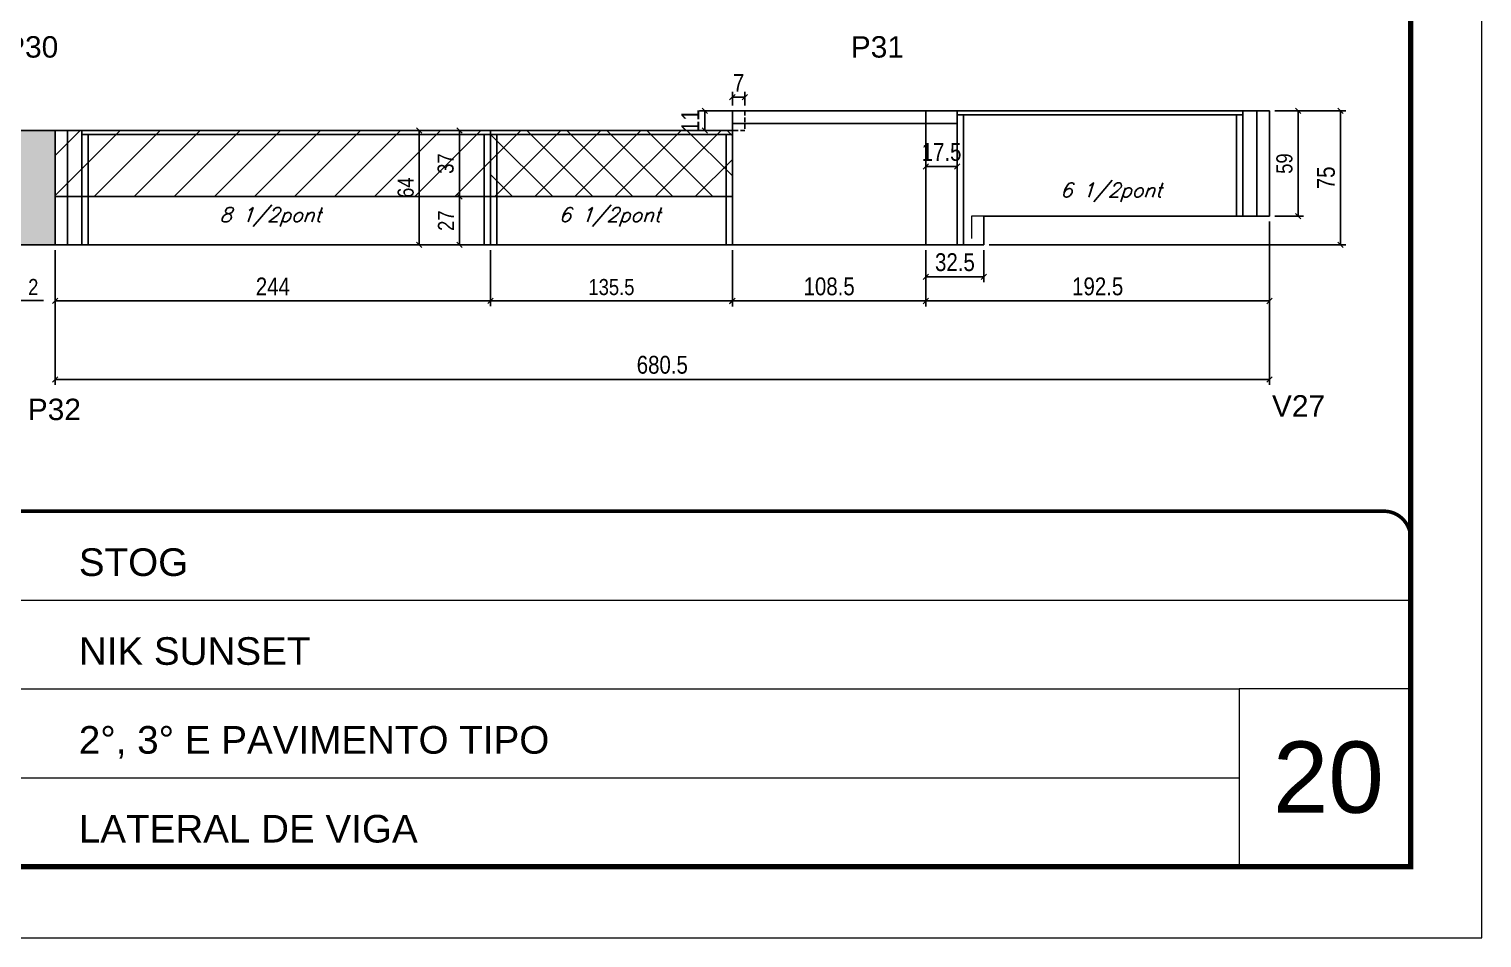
# Model space of a CAD drawing. Extents: x -10448 to -1189, y -11772 to 17235.
# Drawn here: x -5009 to -4195, y 11200 to 11709 of the extents above; entities that cross this region are included whole.
import ezdxf

# ---------------------------------------------------------------- set-up
doc = ezdxf.new("R2010")
doc.units = 0
for name, pattern in [('CONTINUO', [0]), ('DASHED', [0.75, 0.5, -0.25]), ('HIDDEN', [0.375, 0.25, -0.125])]:
    doc.linetypes.add(name, pattern=pattern)
for name, color, linetype in [('5', 5, 'Continuous'), ('COTA', 241, 'Continuous'), ('Painéis', 200, 'Continuous'), ('Reaproveitamento', 251, 'Continuous'), ('SARR_2.2x7', 40, 'Continuous'), ('SARR_3.5x7', 81, 'Continuous'), ('texto', 7, 'Continuous')]:
    doc.layers.add(name, color=color, linetype=linetype)
for name, color, linetype, lineweight in [('CARIMBO', 255, 'Continuous', 9), ('Folhas', 255, 'Continuous', 9), ('Hachura', 251, 'Continuous', 9), ('Sarr 2.2x7', 40, 'Continuous', 9), ('SARRAFO DE PRESSAO', 251, 'DASHED', 9)]:
    doc.layers.add(name, color=color, linetype=linetype, lineweight=lineweight)
doc.styles.add('ARIAL', font='arial.ttf')
doc.styles.add('COTA TECNICA', font='techl___.ttf', dxfattribs={"height": 10})
doc.styles.add('COTA TECNICA-50', font='techl___.ttf', dxfattribs={"height": 9})
doc.styles.add('Romans', font='romans.shx')
doc.styles.get("Standard").update_dxf_attribs({"font": 'arial.ttf'})
doc.dimstyles.new('COTA PAINEL-50', dxfattribs={"dimtxt": 9, "dimasz": 3, "dimexe": 3, "dimexo": 3, "dimgap": 3, "dimtad": 1, "dimdec": 1, "dimzin": 12, "dimdsep": 46, "dimtxsty": 'COTA TECNICA-50', "dimblk1": 'OBLIQUE', "dimblk2": 'OBLIQUE', "dimsah": 1, "dimcen": 0.9, "dimclrd": 4, "dimclre": 4, "dimclrt": 240, "dimadec": 1, "dimazin": 3, "dimtfac": 1, "dimtdec": 1, "dimtmove": 0, "dimatfit": 3, "dimfxl": 1, "dimtolj": 1, "dimtzin": 12, "dimarcsym": 0})
doc.dimstyles.new('PAINEL', dxfattribs={"dimtxt": 10, "dimasz": 3, "dimexe": 3, "dimexo": 3, "dimgap": 3, "dimtad": 1, "dimdec": 1, "dimzin": 12, "dimdsep": 46, "dimtxsty": 'COTA TECNICA', "dimblk1": 'OBLIQUE', "dimblk2": 'OBLIQUE', "dimsah": 1, "dimcen": 0.9, "dimclrd": 4, "dimclre": 4, "dimclrt": 240, "dimadec": 1, "dimazin": 3, "dimtfac": 1, "dimtdec": 1, "dimtmove": 0, "dimatfit": 3, "dimfxl": 1, "dimtolj": 1, "dimtzin": 12, "dimarcsym": 0})

# ---------------------------------------------------------------- blocks, each defined once
blk = doc.blocks.new('9999999999')
at = {"color": 30, "linetype": 'CONTINUO'}
for p, q in [((98564.56, 34379.64), (99583.98, 34379.64)), ((98564.56, 34329.83), (99487.98, 34329.83)), ((99583.98, 34329.83), (99487.98, 34329.83)), ((99487.98, 34329.83), (99487.98, 34230.21)), ((98564.56, 34280.02), (99487.98, 34280.02))]:
    blk.add_line(p, q, dxfattribs=at)
at = {"color": 30, "linetype": 'CONTINUO', "const_width": 2}
blk.add_lwpolyline([(99583.98, 34230.21), (99583.98, 34414.45, 0.414214), (99568.98, 34429.45), (98228.98, 34429.45, 0.414214), (98213.98, 34414.45), (98213.98, 34245.21, 0.414214), (98228.98, 34230.21), (99583.98, 34230.21)], format="xyb", dxfattribs=at)
at = {"layer": 'Folhas'}
blk.add_lwpolyline([(98138.98, 34190.21), (99623.98, 34190.21), (99623.98, 35240.21), (98138.98, 35240.21)], close=True, dxfattribs=at)
at = {"layer": 'Folhas', "color": 30, "const_width": 3}
blk.add_lwpolyline([(98213.98, 34230.21), (99583.98, 34230.21), (99583.98, 35200.21), (98213.98, 35200.21)], close=True, dxfattribs=at)
at = {"color": 7, "linetype": 'Continuous', "ltscale": 5, "style": 'ARIAL'}
for s, height, p in [('STOG', 15.483, (98837.68, 34393.13)), ('NIK SUNSET', 15.483, (98837.68, 34343.32)), ('2°, 3° E PAVIMENTO TIPO', 15.4829, (98837.68, 34293.51)), ('LATERAL DE VIGA', 15.4829, (98837.68, 34243.7))]:
    blk.add_text(s, height=height, dxfattribs=at).set_placement(p)
blk = doc.blocks.new('_Oblique')
at = {"color": 0, "linetype": 'ByBlock', "lineweight": -2}
blk.add_line((-0.5, -0.5), (0.5, 0.5), dxfattribs=at)
blk = doc.blocks.new('*D376')
at = {"layer": 'COTA', "color": 4, "linetype": 'ByBlock', "lineweight": -2, "transparency": 16777216}
for p, q in [((-5020.36, 11585.54), (-5020.36, 11554.35)), ((-5018.36, 11585.54), (-5018.36, 11554.35)), ((-5020.36, 11557.35), (-5023.36, 11557.35)), ((-5020.36, 11557.35), (-5018.36, 11557.35)), ((-5018.36, 11557.35), (-5000.86, 11557.35))]:
    blk.add_line(p, q, dxfattribs=at)
at = {"layer": 'Defpoints', "color": 0, "linetype": 'ByBlock', "transparency": 16777216}
for p in [(-5020.36, 11588.54), (-5018.36, 11588.54), (-5018.36, 11557.35)]:
    blk.add_point(p, dxfattribs=at)
at = {"layer": 'COTA', "color": 4, "linetype": 'ByBlock', "lineweight": -2, "transparency": 16777216, "xscale": 3, "yscale": 3, "zscale": 3}
blk.add_blockref('_Oblique', (-5020.36, 11557.35), dxfattribs=at)
at = {"layer": 'COTA', "color": 4, "linetype": 'ByBlock', "lineweight": -2, "transparency": 16777216, "xscale": 3, "yscale": 3, "zscale": 3, "rotation": 180}
blk.add_blockref('_Oblique', (-5018.36, 11557.35), dxfattribs=at)
at = {"layer": 'COTA', "color": 240, "linetype": 'ByBlock', "transparency": 16777216, "insert": (-5006.61, 11564.85), "char_height": 9, "attachment_point": 5, "style": 'COTA TECNICA-50'}
blk.add_mtext('\\A1;2', dxfattribs=at)
blk = doc.blocks.new('*D377')
at = {"layer": 'COTA', "color": 4, "linetype": 'ByBlock', "lineweight": -2, "transparency": 16777216}
for p, q in [((-4614.86, 11585.54), (-4614.86, 11554)), ((-4506.36, 11585.54), (-4506.36, 11554)), ((-4506.36, 11557), (-4614.86, 11557))]:
    blk.add_line(p, q, dxfattribs=at)
at = {"layer": 'Defpoints', "color": 0, "linetype": 'ByBlock', "transparency": 16777216}
for p in [(-4614.86, 11588.54), (-4506.36, 11588.54), (-4614.86, 11557)]:
    blk.add_point(p, dxfattribs=at)
at = {"layer": 'COTA', "color": 4, "linetype": 'ByBlock', "lineweight": -2, "transparency": 16777216, "xscale": 3, "yscale": 3, "zscale": 3, "rotation": 180}
blk.add_blockref('_Oblique', (-4614.86, 11557), dxfattribs=at)
at = {"layer": 'COTA', "color": 4, "linetype": 'ByBlock', "lineweight": -2, "transparency": 16777216, "xscale": 3, "yscale": 3, "zscale": 3}
blk.add_blockref('_Oblique', (-4506.36, 11557), dxfattribs=at)
at = {"layer": 'COTA', "color": 240, "linetype": 'ByBlock', "transparency": 16777216, "insert": (-4560.61, 11565.13), "char_height": 10, "attachment_point": 5, "style": 'COTA TECNICA'}
blk.add_mtext('\\A1;108.5', dxfattribs=at)
blk = doc.blocks.new('*D378')
at = {"layer": 'COTA', "color": 4, "linetype": 'ByBlock', "lineweight": -2, "transparency": 16777216}
for p, q in [((-4313.86, 11601.54), (-4313.86, 11554)), ((-4506.36, 11585.54), (-4506.36, 11554)), ((-4313.86, 11557), (-4506.36, 11557))]:
    blk.add_line(p, q, dxfattribs=at)
at = {"layer": 'Defpoints', "color": 0, "linetype": 'ByBlock', "transparency": 16777216}
for p in [(-4313.86, 11604.54), (-4506.36, 11588.54), (-4506.36, 11557)]:
    blk.add_point(p, dxfattribs=at)
at = {"layer": 'COTA', "color": 4, "linetype": 'ByBlock', "lineweight": -2, "transparency": 16777216, "xscale": 3, "yscale": 3, "zscale": 3, "rotation": 180}
blk.add_blockref('_Oblique', (-4506.36, 11557), dxfattribs=at)
at = {"layer": 'COTA', "color": 4, "linetype": 'ByBlock', "lineweight": -2, "transparency": 16777216, "xscale": 3, "yscale": 3, "zscale": 3}
blk.add_blockref('_Oblique', (-4313.86, 11557), dxfattribs=at)
at = {"layer": 'COTA', "color": 240, "linetype": 'ByBlock', "transparency": 16777216, "insert": (-4410.11, 11565.13), "char_height": 10, "attachment_point": 5, "style": 'COTA TECNICA'}
blk.add_mtext('\\A1;192.5', dxfattribs=at)
blk = doc.blocks.new('*D379')
at = {"layer": 'COTA', "color": 4, "linetype": 'ByBlock', "lineweight": -2, "transparency": 16777216}
for p, q in [((-4613.86, 11663.54), (-4633.31, 11663.54)), ((-4630.31, 11663.54), (-4630.31, 11652.54)), ((-4613.86, 11652.54), (-4633.31, 11652.54))]:
    blk.add_line(p, q, dxfattribs=at)
at = {"layer": 'Defpoints', "color": 0, "linetype": 'ByBlock', "transparency": 16777216}
for p in [(-4610.86, 11663.54), (-4630.31, 11652.54), (-4610.86, 11652.54)]:
    blk.add_point(p, dxfattribs=at)
at = {"layer": 'COTA', "color": 4, "linetype": 'ByBlock', "lineweight": -2, "transparency": 16777216, "xscale": 3, "yscale": 3, "zscale": 3}
for p, rotation in [((-4630.31, 11663.54), 90), ((-4630.31, 11652.54), 270)]:
    blk.add_blockref('_Oblique', p, dxfattribs=dict(at, rotation=rotation))
at = {"layer": 'COTA', "color": 240, "linetype": 'ByBlock', "transparency": 16777216, "insert": (-4638.37, 11658.04), "char_height": 10, "attachment_point": 5, "rotation": 90, "style": 'COTA TECNICA'}
blk.add_mtext('\\A1;11', dxfattribs=at)
blk = doc.blocks.new('*D1448')
at = {"layer": 'COTA', "color": 4, "linetype": 'ByBlock', "lineweight": -2, "transparency": 16777216}
for p, q in [((-4750.36, 11585.54), (-4750.36, 11554.08)), ((-4994.36, 11570.54), (-4994.36, 11554.08)), ((-4994.36, 11557.08), (-4750.36, 11557.08))]:
    blk.add_line(p, q, dxfattribs=at)
at = {"layer": 'Defpoints', "color": 0, "linetype": 'ByBlock', "transparency": 16777216}
for p in [(-4750.36, 11588.54), (-4994.36, 11573.54), (-4750.36, 11557.08)]:
    blk.add_point(p, dxfattribs=at)
at = {"layer": 'COTA', "color": 4, "linetype": 'ByBlock', "lineweight": -2, "transparency": 16777216, "xscale": 3, "yscale": 3, "zscale": 3, "rotation": 180}
blk.add_blockref('_Oblique', (-4994.36, 11557.08), dxfattribs=at)
at = {"layer": 'COTA', "color": 4, "linetype": 'ByBlock', "lineweight": -2, "transparency": 16777216, "xscale": 3, "yscale": 3, "zscale": 3}
blk.add_blockref('_Oblique', (-4750.36, 11557.08), dxfattribs=at)
at = {"layer": 'COTA', "color": 240, "linetype": 'ByBlock', "transparency": 16777216, "insert": (-4872.36, 11565.15), "char_height": 10, "attachment_point": 5, "style": 'COTA TECNICA'}
blk.add_mtext('\\A1;244', dxfattribs=at)
blk = doc.blocks.new('*D380')
at = {"layer": 'COTA', "color": 4, "linetype": 'ByBlock', "lineweight": -2, "transparency": 16777216}
for p, q in [((-4313.86, 11601.54), (-4313.86, 11510.05)), ((-4994.36, 11585.54), (-4994.36, 11510.05)), ((-4313.86, 11513.05), (-4994.36, 11513.05))]:
    blk.add_line(p, q, dxfattribs=at)
at = {"layer": 'Defpoints', "color": 0, "linetype": 'ByBlock', "transparency": 16777216}
for p in [(-4313.86, 11604.54), (-4994.36, 11588.54), (-4994.36, 11513.05)]:
    blk.add_point(p, dxfattribs=at)
at = {"layer": 'COTA', "color": 4, "linetype": 'ByBlock', "lineweight": -2, "transparency": 16777216, "xscale": 3, "yscale": 3, "zscale": 3, "rotation": 180}
blk.add_blockref('_Oblique', (-4994.36, 11513.05), dxfattribs=at)
at = {"layer": 'COTA', "color": 4, "linetype": 'ByBlock', "lineweight": -2, "transparency": 16777216, "xscale": 3, "yscale": 3, "zscale": 3}
blk.add_blockref('_Oblique', (-4313.86, 11513.05), dxfattribs=at)
at = {"layer": 'COTA', "color": 240, "linetype": 'ByBlock', "transparency": 16777216, "insert": (-4654.11, 11521.18), "char_height": 10, "attachment_point": 5, "style": 'COTA TECNICA'}
blk.add_mtext('\\A1;680.5', dxfattribs=at)
blk = doc.blocks.new('*D1449')
at = {"layer": 'COTA', "color": 4, "linetype": 'ByBlock', "lineweight": -2, "transparency": 16777216}
for p, q in [((-4614.86, 11666.54), (-4614.86, 11674.2)), ((-4607.86, 11671.2), (-4614.86, 11671.2)), ((-4607.86, 11666.54), (-4607.86, 11674.2))]:
    blk.add_line(p, q, dxfattribs=at)
at = {"layer": 'Defpoints', "color": 0, "linetype": 'ByBlock', "transparency": 16777216}
for p in [(-4614.86, 11671.2), (-4614.86, 11663.54), (-4607.86, 11663.54)]:
    blk.add_point(p, dxfattribs=at)
at = {"layer": 'COTA', "color": 4, "linetype": 'ByBlock', "lineweight": -2, "transparency": 16777216, "xscale": 3, "yscale": 3, "zscale": 3, "rotation": 180}
blk.add_blockref('_Oblique', (-4614.86, 11671.2), dxfattribs=at)
at = {"layer": 'COTA', "color": 4, "linetype": 'ByBlock', "lineweight": -2, "transparency": 16777216, "xscale": 3, "yscale": 3, "zscale": 3}
blk.add_blockref('_Oblique', (-4607.86, 11671.2), dxfattribs=at)
at = {"layer": 'COTA', "color": 240, "linetype": 'ByBlock', "transparency": 16777216, "insert": (-4611.36, 11679.27), "char_height": 10, "attachment_point": 5, "style": 'COTA TECNICA'}
blk.add_mtext('\\A1;7', dxfattribs=at)
blk = doc.blocks.new('*D1450')
at = {"layer": 'COTA', "color": 4, "linetype": 'ByBlock', "lineweight": -2, "transparency": 16777216}
for p, q in [((-4310.86, 11663.54), (-4294.82, 11663.54)), ((-4297.82, 11663.54), (-4297.82, 11604.54)), ((-4310.86, 11604.54), (-4294.82, 11604.54))]:
    blk.add_line(p, q, dxfattribs=at)
at = {"layer": 'Defpoints', "color": 0, "linetype": 'ByBlock', "transparency": 16777216}
for p in [(-4313.86, 11663.54), (-4313.86, 11604.54), (-4297.82, 11604.54)]:
    blk.add_point(p, dxfattribs=at)
at = {"layer": 'COTA', "color": 4, "linetype": 'ByBlock', "lineweight": -2, "transparency": 16777216, "xscale": 3, "yscale": 3, "zscale": 3}
for p, rotation in [((-4297.82, 11663.54), 90), ((-4297.82, 11604.54), 270)]:
    blk.add_blockref('_Oblique', p, dxfattribs=dict(at, rotation=rotation))
at = {"layer": 'COTA', "color": 240, "linetype": 'ByBlock', "transparency": 16777216, "insert": (-4305.44, 11634.04), "char_height": 9, "attachment_point": 5, "rotation": 90, "style": 'COTA TECNICA-50'}
blk.add_mtext('\\A1;59', dxfattribs=at)
blk = doc.blocks.new('*D1453')
at = {"layer": 'COTA', "color": 4, "linetype": 'ByBlock', "lineweight": -2, "transparency": 16777216}
for p, q in [((-4750.36, 11585.54), (-4750.36, 11554.08)), ((-4614.86, 11585.54), (-4614.86, 11554.08)), ((-4750.36, 11557.08), (-4614.86, 11557.08))]:
    blk.add_line(p, q, dxfattribs=at)
at = {"layer": 'Defpoints', "color": 0, "linetype": 'ByBlock', "transparency": 16777216}
for p in [(-4750.36, 11588.54), (-4614.86, 11588.54), (-4614.86, 11557.08)]:
    blk.add_point(p, dxfattribs=at)
at = {"layer": 'COTA', "color": 4, "linetype": 'ByBlock', "lineweight": -2, "transparency": 16777216, "xscale": 3, "yscale": 3, "zscale": 3, "rotation": 180}
blk.add_blockref('_Oblique', (-4750.36, 11557.08), dxfattribs=at)
at = {"layer": 'COTA', "color": 4, "linetype": 'ByBlock', "lineweight": -2, "transparency": 16777216, "xscale": 3, "yscale": 3, "zscale": 3}
blk.add_blockref('_Oblique', (-4614.86, 11557.08), dxfattribs=at)
at = {"layer": 'COTA', "color": 240, "linetype": 'ByBlock', "transparency": 16777216, "insert": (-4682.61, 11564.77), "char_height": 9, "attachment_point": 5, "style": 'COTA TECNICA-50'}
blk.add_mtext('\\A1;135.5', dxfattribs=at)
blk = doc.blocks.new('*D1418')
at = {"layer": 'COTA', "color": 4, "linetype": 'ByBlock', "lineweight": -2, "transparency": 16777216}
for p, q in [((-4753.36, 11615.54), (-4770.78, 11615.54)), ((-4767.78, 11588.54), (-4767.78, 11615.54)), ((-4753.36, 11588.54), (-4770.78, 11588.54))]:
    blk.add_line(p, q, dxfattribs=at)
at = {"layer": 'Defpoints', "color": 0, "linetype": 'ByBlock', "transparency": 16777216}
for p in [(-4767.78, 11615.54), (-4750.36, 11615.54), (-4750.36, 11588.54)]:
    blk.add_point(p, dxfattribs=at)
at = {"layer": 'COTA', "color": 4, "linetype": 'ByBlock', "lineweight": -2, "transparency": 16777216, "xscale": 3, "yscale": 3, "zscale": 3}
for p, rotation in [((-4767.78, 11615.54), 90), ((-4767.78, 11588.54), 270)]:
    blk.add_blockref('_Oblique', p, dxfattribs=dict(at, rotation=rotation))
at = {"layer": 'COTA', "color": 240, "linetype": 'ByBlock', "transparency": 16777216, "insert": (-4775.35, 11602.04), "char_height": 9, "attachment_point": 5, "rotation": 90, "style": 'COTA TECNICA-50'}
blk.add_mtext('\\A1;27', dxfattribs=at)
blk = doc.blocks.new('*D1419')
at = {"layer": 'COTA', "color": 4, "linetype": 'ByBlock', "lineweight": -2, "transparency": 16777216}
for p, q in [((-4753.36, 11652.54), (-4770.78, 11652.54)), ((-4767.78, 11615.54), (-4767.78, 11652.54)), ((-4753.36, 11615.54), (-4770.78, 11615.54))]:
    blk.add_line(p, q, dxfattribs=at)
at = {"layer": 'Defpoints', "color": 0, "linetype": 'ByBlock', "transparency": 16777216}
for p in [(-4767.78, 11652.54), (-4750.36, 11652.54), (-4750.36, 11615.54)]:
    blk.add_point(p, dxfattribs=at)
at = {"layer": 'COTA', "color": 4, "linetype": 'ByBlock', "lineweight": -2, "transparency": 16777216, "xscale": 3, "yscale": 3, "zscale": 3}
for p, rotation in [((-4767.78, 11652.54), 90), ((-4767.78, 11615.54), 270)]:
    blk.add_blockref('_Oblique', p, dxfattribs=dict(at, rotation=rotation))
at = {"layer": 'COTA', "color": 240, "linetype": 'ByBlock', "transparency": 16777216, "insert": (-4775.48, 11634.04), "char_height": 9, "attachment_point": 5, "rotation": 90, "style": 'COTA TECNICA-50'}
blk.add_mtext('\\A1;37', dxfattribs=at)
blk = doc.blocks.new('*D1420')
at = {"layer": 'COTA', "color": 4, "linetype": 'ByBlock', "lineweight": -2, "transparency": 16777216}
for p, q in [((-4753.36, 11652.54), (-4793.28, 11652.54)), ((-4790.28, 11652.54), (-4790.28, 11588.54)), ((-4753.36, 11588.54), (-4793.28, 11588.54))]:
    blk.add_line(p, q, dxfattribs=at)
at = {"layer": 'Defpoints', "color": 0, "linetype": 'ByBlock', "transparency": 16777216}
for p in [(-4750.36, 11652.54), (-4790.28, 11588.54), (-4750.36, 11588.54)]:
    blk.add_point(p, dxfattribs=at)
at = {"layer": 'COTA', "color": 4, "linetype": 'ByBlock', "lineweight": -2, "transparency": 16777216, "xscale": 3, "yscale": 3, "zscale": 3}
for p, rotation in [((-4790.28, 11652.54), 90), ((-4790.28, 11588.54), 270)]:
    blk.add_blockref('_Oblique', p, dxfattribs=dict(at, rotation=rotation))
at = {"layer": 'COTA', "color": 240, "linetype": 'ByBlock', "transparency": 16777216, "insert": (-4797.87, 11620.54), "char_height": 9, "attachment_point": 5, "rotation": 90, "style": 'COTA TECNICA-50'}
blk.add_mtext('\\A1;64', dxfattribs=at)
blk = doc.blocks.new('*D2222')
at = {"layer": 'COTA', "color": 4, "lineweight": -2, "transparency": 16777216}
for p, q in [((-4310.86, 11663.54), (-4271.06, 11663.54)), ((-4274.06, 11588.54), (-4274.06, 11663.54)), ((-4470.86, 11588.54), (-4271.06, 11588.54))]:
    blk.add_line(p, q, dxfattribs=at)
at = {"layer": 'Defpoints', "color": 0, "transparency": 16777216}
for p in [(-4313.86, 11663.54), (-4274.06, 11663.54), (-4473.86, 11588.54)]:
    blk.add_point(p, dxfattribs=at)
at = {"layer": 'COTA', "color": 4, "lineweight": -2, "transparency": 16777216, "xscale": 3, "yscale": 3, "zscale": 3}
for p, rotation in [((-4274.06, 11663.54), 90), ((-4274.06, 11588.54), 270)]:
    blk.add_blockref('_Oblique', p, dxfattribs=dict(at, rotation=rotation))
at = {"layer": 'COTA', "color": 240, "transparency": 16777216, "insert": (-4282.17, 11626.04), "char_height": 10, "attachment_point": 5, "rotation": 90, "style": 'COTA TECNICA'}
blk.add_mtext('\\A1;75', dxfattribs=at)
blk = doc.blocks.new('*D2223')
at = {"layer": 'COTA', "color": 4, "lineweight": -2, "transparency": 16777216}
for p, q in [((-4506.36, 11585.54), (-4506.36, 11567.48)), ((-4473.86, 11585.54), (-4473.86, 11567.48)), ((-4506.36, 11570.48), (-4473.86, 11570.48))]:
    blk.add_line(p, q, dxfattribs=at)
at = {"layer": 'Defpoints', "color": 0, "transparency": 16777216}
for p in [(-4506.36, 11588.54), (-4473.86, 11588.54), (-4473.86, 11570.48)]:
    blk.add_point(p, dxfattribs=at)
at = {"layer": 'COTA', "color": 4, "lineweight": -2, "transparency": 16777216, "xscale": 3, "yscale": 3, "zscale": 3, "rotation": 180}
blk.add_blockref('_Oblique', (-4506.36, 11570.48), dxfattribs=at)
at = {"layer": 'COTA', "color": 4, "lineweight": -2, "transparency": 16777216, "xscale": 3, "yscale": 3, "zscale": 3}
blk.add_blockref('_Oblique', (-4473.86, 11570.48), dxfattribs=at)
at = {"layer": 'COTA', "color": 240, "transparency": 16777216, "insert": (-4490.11, 11578.7), "char_height": 10, "attachment_point": 5, "style": 'COTA TECNICA'}
blk.add_mtext('\\A1;32.5', dxfattribs=at)
blk = doc.blocks.new('*D2224')
at = {"layer": 'COTA', "color": 4, "lineweight": -2, "transparency": 16777216}
for p, q in [((-4506.36, 11653.54), (-4506.36, 11629.38)), ((-4488.86, 11653.54), (-4488.86, 11629.38)), ((-4506.36, 11632.38), (-4488.86, 11632.38))]:
    blk.add_line(p, q, dxfattribs=at)
at = {"layer": 'Defpoints', "color": 0, "transparency": 16777216}
for p in [(-4506.36, 11656.54), (-4488.86, 11656.54), (-4488.86, 11632.38)]:
    blk.add_point(p, dxfattribs=at)
at = {"layer": 'COTA', "color": 4, "lineweight": -2, "transparency": 16777216, "xscale": 3, "yscale": 3, "zscale": 3, "rotation": 180}
blk.add_blockref('_Oblique', (-4506.36, 11632.38), dxfattribs=at)
at = {"layer": 'COTA', "color": 4, "lineweight": -2, "transparency": 16777216, "xscale": 3, "yscale": 3, "zscale": 3}
blk.add_blockref('_Oblique', (-4488.86, 11632.38), dxfattribs=at)
at = {"layer": 'COTA', "color": 240, "transparency": 16777216, "insert": (-4497.61, 11640.49), "char_height": 10, "attachment_point": 5, "style": 'COTA TECNICA'}
blk.add_mtext('\\A1;17.5', dxfattribs=at)

msp = doc.modelspace()

# ---------------------------------------------------------------- hatches: boundary and pattern name
at = {"layer": 'COTA', "linetype": 'ByBlock'}
h = msp.add_hatch(dxfattribs=at)
h.set_pattern_fill('AR-CONC', color=256, scale=0.03)
h.set_pattern_definition([(50, (-139469.2827, -18395.9775), (5.46554007, -0.47817257), [0.5715, -6.2865]), (355, (-139469.2827, -18395.9775), (-1.05730264, 5.73170536), [0.4572, -5.02921753]), (100.4514447, (-139468.827, -18396.0174), (4.40823741, 5.25353256), [0.48570026, -5.34270734]), (46.1842, (-139469.283, -18394.4535), (8.13237123, -1.26126984), [0.85725, -9.42975]), (96.6355576, (-139468.605, -18394.559), (7.122124, 7.42278374), [0.7285507, -8.01406824]), (351.184151, (-139469.283, -18394.4535), (7.122124, 7.42278374), [0.685799, -7.54379196]), (21, (-139468.5207, -18394.8345), (4.54843174, -3.06795595), [0.5715, -6.2865]), (326, (-139468.5207, -18394.8345), (1.85406085, 5.52563898), [0.4572, -5.0292]), (71.451445, (-139468.1417, -18395.09), (6.40249258, 2.45768307), [0.48570026, -5.34269813]), (37.5, (-139469.2827, -18395.9775), (0.092658098, 2.536651166), [0, -4.96824, 0, -5.1054, 0, -5.04825]), (7.5, (-139469.2827, -18395.9775), (2.004589875, 3.005417245), [0, -2.91084, 0, -4.85394, 0, -1.92405]), (327.5, (-139470.982, -18395.9775), (4.067717855, -0.17186232), [0, -1.905, 0, -5.9436, 0, -7.8867]), (317.5, (-139471.744, -18395.9775), (4.44387544, 0.76279473), [0, -2.4765, 0, -3.94716, 0, -5.6007])])
h.paths.add_polyline_path([(-5018.36, 11588.54), (-4994.36, 11588.54), (-4994.36, 11652.54), (-5018.36, 11652.54), (-5018.36, 11647.54), (-5486.86, 11647.54), (-5486.86, 11635.54), (-5018.36, 11635.54)])
at = {"layer": 'Hachura', "linetype": 'ByBlock'}
h = msp.add_hatch(dxfattribs=at)
h.set_pattern_fill('ANSI37', color=256, scale=5)
h.set_pattern_definition([(45, (-139469.283, -18395.978), (-11.2253202, 11.2253202), []), (135, (-139469.283, -18395.978), (-11.2253202, -11.2253202), [])])
h.paths.add_polyline_path([(-4614.86, 11615.54), (-4614.86, 11652.54), (-4750.36, 11652.54), (-4750.36, 11615.54)])
at = {"layer": 'Reaproveitamento', "linetype": 'ByBlock'}
h = msp.add_hatch(dxfattribs=at)
h.set_pattern_fill('ANSI31', color=256, scale=5)
h.set_pattern_definition([(45, (-139469.283, -18395.978), (-11.2253202, 11.2253202), [])])
h.paths.add_polyline_path([(-4750.36, 11615.54), (-4750.36, 11652.54), (-4994.36, 11652.54), (-4994.36, 11615.54)])

# ---------------------------------------------------------------- linework, layer by layer
at = {"layer": 'COTA', "linetype": 'ByBlock'}
for p, q in [((-5018.36, 11652.54), (-4994.36, 11652.54)), ((-4994.36, 11588.54), (-5018.36, 11588.54))]:
    msp.add_line(p, q, dxfattribs=at)
at = {"layer": 'Painéis'}
for p, q in [((-4313.86, 11663.54), (-4614.86, 11663.54)), ((-4614.86, 11663.54), (-4614.86, 11588.54)), ((-4506.36, 11663.54), (-4506.36, 11588.54)), ((-4313.86, 11663.54), (-4313.86, 11604.54)), ((-4614.86, 11652.54), (-4994.36, 11652.54)), ((-4614.86, 11652.54), (-4994.36, 11652.54)), ((-4614.86, 11652.54), (-4994.36, 11652.54)), ((-4994.36, 11652.54), (-4994.36, 11588.54)), ((-4750.36, 11652.54), (-4750.36, 11588.54)), ((-4614.86, 11652.54), (-4614.86, 11588.54)), ((-4614.86, 11615.54), (-4994.36, 11615.54)), ((-4313.86, 11604.54), (-4473.86, 11604.54)), ((-4473.86, 11604.54), (-4473.86, 11588.54)), ((-4994.36, 11588.54), (-4473.86, 11588.54))]:
    msp.add_line(p, q, dxfattribs=at)
at = {"layer": 'Painéis', "linetype": 'ByBlock'}
for p, q in [((-4994.36, 11652.54), (-4994.36, 11652.54)), ((-4858.86, 11652.54), (-4858.86, 11652.54)), ((-4614.86, 11652.54), (-4614.86, 11652.54)), ((-4614.86, 11652.54), (-4614.86, 11652.54))]:
    msp.add_line(p, q, dxfattribs=at)
at = {"layer": 'Sarr 2.2x7', "linetype": 'HIDDEN', "ltscale": 50}
for p, q in [((-4480.86, 11604.54), (-4480.86, 11588.54)), ((-4473.86, 11604.54), (-4480.86, 11604.54))]:
    msp.add_line(p, q, dxfattribs=at)
at = {"layer": 'SARR_2.2x7', "linetype": 'HIDDEN', "ltscale": 10}
for p, q in [((-4607.86, 11663.54), (-4607.86, 11652.54)), ((-4607.86, 11652.54), (-4614.86, 11652.54))]:
    msp.add_line(p, q, dxfattribs=at)
at = {"layer": 'SARR_2.2x7', "linetype": 'Continuous'}
for p, q in [((-4488.86, 11661.34), (-4328.86, 11661.34)), ((-4320.86, 11663.54), (-4320.86, 11604.54)), ((-4987.36, 11652.54), (-4987.36, 11615.54)), ((-4621.86, 11652.54), (-4621.86, 11652.54)), ((-4506.36, 11656.54), (-4614.86, 11656.54)), ((-4488.86, 11656.54), (-4506.36, 11656.54)), ((-4750.36, 11650.34), (-4979.36, 11650.34)), ((-4750.36, 11650.34), (-4614.86, 11650.34)), ((-4987.36, 11615.54), (-4987.36, 11588.54))]:
    msp.add_line(p, q, dxfattribs=at)
at = {"layer": 'SARR_3.5x7'}
for p, q in [((-4488.86, 11663.54), (-4488.86, 11588.54)), ((-4485.36, 11661.34), (-4485.36, 11588.54)), ((-4332.36, 11661.34), (-4332.36, 11604.54)), ((-4328.86, 11663.54), (-4328.86, 11604.54)), ((-4979.36, 11652.54), (-4979.36, 11588.54)), ((-4614.86, 11652.54), (-4614.86, 11588.54)), ((-4975.86, 11650.34), (-4975.86, 11588.54)), ((-4753.86, 11650.34), (-4753.86, 11588.54)), ((-4746.86, 11650.34), (-4746.86, 11588.54)), ((-4618.36, 11650.34), (-4618.36, 11588.54))]:
    msp.add_line(p, q, dxfattribs=at)

# ---------------------------------------------------------------- block references
at = {"layer": 'SARRAFO DE PRESSAO', "color": 6, "linetype": 'ByBlock'}
msp.add_blockref('9999999999', (-103818.76, -22990.28), dxfattribs=at)

# ---------------------------------------------------------------- texts
at = {"layer": '5', "linetype": 'Continuous'}
for s, rotation, p in [('P30', 0.00004, (-5022.42, 11693.45)), ('P31', 0.00004, (-4548.51, 11693.45)), ('P32', 359.99996, (-5009.71, 11490.23)), ('V27', 359.99996, (-4312.47, 11492.2))]:
    msp.add_text(s, height=12, rotation=rotation, dxfattribs=at).set_placement(p)
at = {"layer": 'CARIMBO', "style": 'ARIAL'}
msp.add_text('20', height=40, dxfattribs=at).set_placement((-4311.92, 11270.07))
at = {"layer": 'texto', "color": 2, "char_height": 8, "attachment_point": 5, "style": 'Romans'}
for s, insert in [('{\\Q19;\\C256;6 1/2pont}', (-4402.62, 11617.84)), ('{\\Q19;\\C256;8 1/2pont}', (-4873.71, 11604.01)), ('{\\Q19;\\C256;6 1/2pont}', (-4683.53, 11604.01))]:
    msp.add_mtext(s, dxfattribs=dict(at, insert=insert))

# ---------------------------------------------------------------- dimensions: what is measured, and where the dimension line sits
at = {"layer": 'COTA', "linetype": 'ByBlock'}
for base, p1, p2, angle, picture, middle in [((-4614.86, 11671.2), (-4607.86, 11663.54), (-4614.86, 11663.54), 180, '*D1449', (-4611.36, 11671.2)), ((-4630.31, 11652.54), (-4610.86, 11663.54), (-4610.86, 11652.54), 90, '*D379', (-4630.31, 11658.04))]:
    dim = msp.add_linear_dim(base=base, p1=p1, p2=p2, angle=angle, dimstyle='PAINEL', dxfattribs=at)
    dim.commit()
    dim.dimension.update_dxf_attribs({"geometry": picture, "text_midpoint": middle, "dimtype": 160})
at = {"layer": 'COTA'}
dim = msp.add_linear_dim(base=(-4274.06, 11663.54), p1=(-4473.86, 11588.54), p2=(-4313.86, 11663.54), angle=90, dimstyle='PAINEL', dxfattribs=at)
dim.commit()
dim.dimension.update_dxf_attribs({"geometry": '*D2222', "text_midpoint": (-4282.17, 11626.04)})
at = {"layer": 'COTA', "linetype": 'ByBlock'}
for base, p1, p2, angle, dimstyle, picture, middle in [((-4297.82, 11604.54), (-4313.86, 11663.54), (-4313.86, 11604.54), 90, 'COTA PAINEL-50', '*D1450', (-4305.44, 11634.04)), ((-4790.28, 11588.54), (-4750.36, 11652.54), (-4750.36, 11588.54), 90, 'COTA PAINEL-50', '*D1420', (-4797.87, 11620.54)), ((-4767.78, 11615.54), (-4750.36, 11588.54), (-4750.36, 11615.54), 90, 'COTA PAINEL-50', '*D1418', (-4775.35, 11602.04)), ((-4994.36, 11513.05), (-4313.86, 11604.54), (-4994.36, 11588.54), 180, 'PAINEL', '*D380', (-4654.11, 11521.18)), ((-4506.36, 11557), (-4313.86, 11604.54), (-4506.36, 11588.54), 180, 'PAINEL', '*D378', (-4410.11, 11565.13))]:
    dim = msp.add_linear_dim(base=base, p1=p1, p2=p2, angle=angle, dimstyle=dimstyle, dxfattribs=at)
    dim.commit()
    dim.dimension.update_dxf_attribs({"geometry": picture, "text_midpoint": middle})
for base, p1, p2, angle, dimstyle, picture, middle in [((-4767.78, 11652.54), (-4750.36, 11615.54), (-4750.36, 11652.54), 90, 'COTA PAINEL-50', '*D1419', (-4775.48, 11634.04)), ((-4614.86, 11557), (-4506.36, 11588.54), (-4614.86, 11588.54), 180, 'PAINEL', '*D377', (-4560.61, 11565.13))]:
    dim = msp.add_linear_dim(base=base, p1=p1, p2=p2, angle=angle, dimstyle=dimstyle, override={"dimtmove": 1}, dxfattribs=at)
    dim.commit()
    dim.dimension.update_dxf_attribs({"geometry": picture, "text_midpoint": middle})
at = {"layer": 'COTA'}
for base, p1, p2, picture, middle in [((-4488.86, 11632.38), (-4506.36, 11656.54), (-4488.86, 11656.54), '*D2224', (-4497.61, 11632.38)), ((-4473.86, 11570.48), (-4506.36, 11588.54), (-4473.86, 11588.54), '*D2223', (-4490.11, 11570.48))]:
    dim = msp.add_linear_dim(base=base, p1=p1, p2=p2, dimstyle='PAINEL', dxfattribs=at)
    dim.commit()
    dim.dimension.update_dxf_attribs({"geometry": picture, "text_midpoint": middle, "dimtype": 160})
at = {"layer": 'COTA', "linetype": 'ByBlock'}
for base, p1, p2, dimstyle, picture, middle in [((-5018.36, 11557.35), (-5020.36, 11588.54), (-5018.36, 11588.54), 'COTA PAINEL-50', '*D376', (-5006.61, 11564.85)), ((-4750.36, 11557.08), (-4994.36, 11573.54), (-4750.36, 11588.54), 'PAINEL', '*D1448', (-4872.36, 11565.15)), ((-4614.86, 11557.08), (-4750.36, 11588.54), (-4614.86, 11588.54), 'COTA PAINEL-50', '*D1453', (-4682.61, 11564.77))]:
    dim = msp.add_linear_dim(base=base, p1=p1, p2=p2, dimstyle=dimstyle, dxfattribs=at)
    dim.commit()
    dim.dimension.update_dxf_attribs({"geometry": picture, "text_midpoint": middle})

doc.saveas('drawing.dxf')
